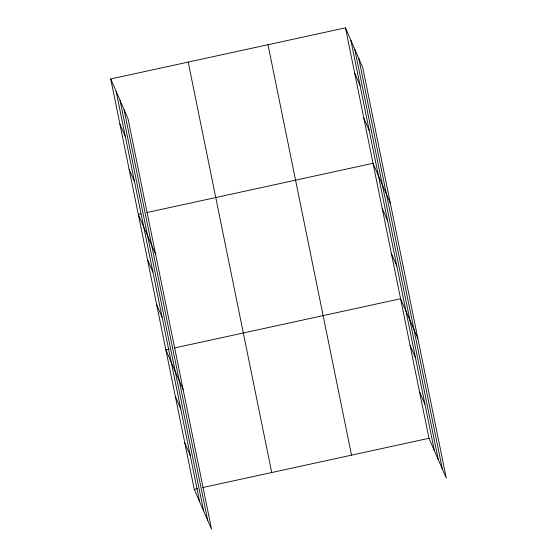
<?xml version="1.0" encoding="UTF-8"?>
<svg xmlns="http://www.w3.org/2000/svg" width="557" height="557" viewBox="0 0 557 557"><rect width="100%" height="100%" fill="white"/><g stroke="black" fill="none" stroke-linecap="round" stroke-linejoin="round"><path stroke-width="0.84" d="M110.732 78.962L128.019 118.718L211.542 529.15L194.254 489.401L110.732 78.962L345.458 27.85L362.746 67.599L446.268 478.038L428.981 438.282L345.458 27.85M140.824 213.86L138.296 214.41L155.584 254.159M146.714 212.572L373.023 163.292L390.304 203.047M169.224 349.121L165.861 349.852L183.142 389.601M174.278 348.021L400.587 298.74L417.868 338.489M194.254 489.401L197.624 488.663M202.678 487.563L428.981 438.282M354.649 72.995L360.073 85.472M363.832 118.147L369.256 130.617M382.206 208.443L387.63 220.913M391.397 253.588L396.821 266.058M410.049 345.249L415.473 357.726M419.518 391.766L424.935 404.243M119.922 124.114L125.346 136.583M129.106 169.258L134.529 181.735M147.487 259.555L152.91 272.025M156.67 304.7L162.094 317.177M175.323 396.368L180.747 408.838M184.792 442.885L190.215 455.354M358.826 58.596L442.349 469.036M354.795 49.322L438.317 459.762M350.882 40.32L434.404 450.759M268.001 44.72L351.523 455.153M188.196 62.099L271.719 472.531M124.107 109.715L207.629 520.147M120.068 100.441L203.59 510.873M116.155 91.439L199.678 501.871"/></g></svg>
